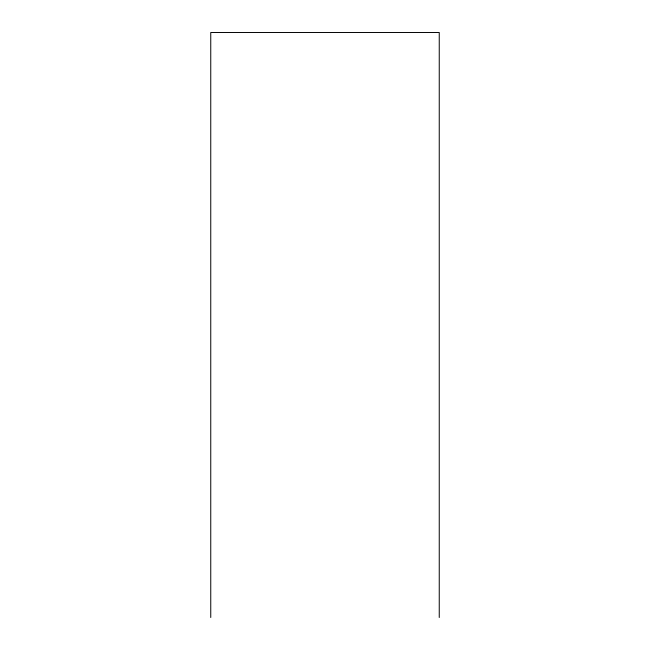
<?xml version="1.0" encoding="UTF-8"?>
<svg xmlns="http://www.w3.org/2000/svg" width="650" height="650" viewBox="0 0 650 650"><rect width="100%" height="100%" fill="white"/><g stroke="black" fill="none" stroke-linecap="round" stroke-linejoin="round"><path stroke-width="0.97" d="M439.246 617.5L439.246 32.5L210.754 32.5L210.754 617.5"/></g></svg>
